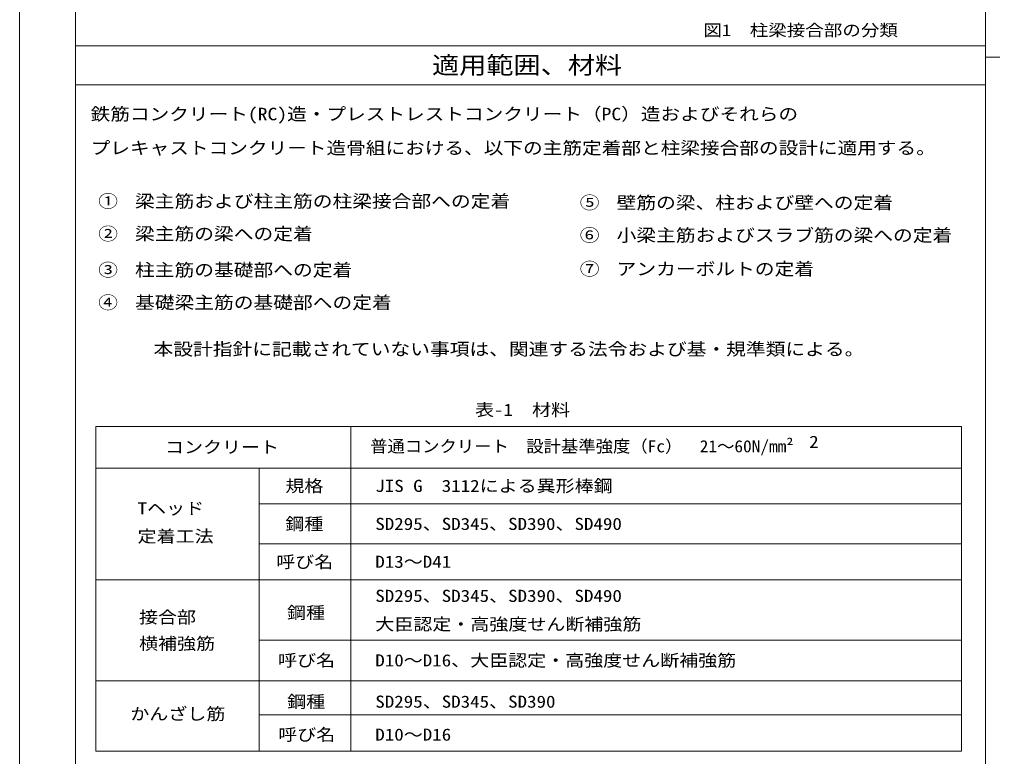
# Model space of a CAD drawing. Units: millimetres, scale not verified. Extents: x -890 to 863, y -296 to 296.
# Drawn here: x 38.4 to 244.5, y -43.8 to 112.2 of the extents above; entities that cross this region are included whole.
import ezdxf
from ezdxf.enums import TextEntityAlignment as Align

# ---------------------------------------------------------------- set-up
doc = ezdxf.new("R2010")
doc.units = ezdxf.units.MM
doc.header["$LTSCALE"] = 2
doc.layers.add('0-0', color=7, linetype='Continuous', lineweight=18)
doc.layers.add('0-C__1-9__0-0_', color=7, linetype='Continuous', lineweight=18)
doc.styles.add('ＭＳ ゴシック', font='')
doc.styles.get('ＭＳ ゴシック').set_extended_font_data('MS Gothic')

msp = doc.modelspace()

# ---------------------------------------------------------------- linework, layer by layer
at = {"layer": '0-C__1-9__0-0_'}
for p, q in [((50.268, 272.233), (50.268, -287.367)), ((243.042, 248.233), (243.042, -287.367)), ((50.268, 106.666), (243.042, 106.666)), ((449.52, 104.275), (243.042, 104.275)), ((50.268, 98.419), (243.042, 98.419)), ((54.628, 26.039), (54.628, -42.666)), ((54.628, 26.039), (237.941, 26.039)), ((59.892, 26.039), (230.046, 26.039)), ((108.613, 26.039), (108.613, -42.666)), ((237.941, 26.039), (237.941, -42.666)), ((54.628, 17.208), (237.941, 17.208)), ((59.892, 17.208), (230.046, 17.208)), ((89.179, 17.208), (89.179, -42.666)), ((237.941, 9.648), (89.179, 9.648)), ((237.941, 1.225), (89.179, 1.225)), ((90.572, 1.225), (230.046, 1.225)), ((54.628, -6.401), (237.941, -6.401)), ((59.892, -6.401), (230.046, -6.401)), ((237.941, -19.187), (89.179, -19.187)), ((90.572, -19.187), (230.046, -19.187)), ((54.628, -27.819), (237.941, -27.819)), ((59.892, -27.819), (230.046, -27.819)), ((237.941, -35.034), (89.179, -35.034)), ((54.628, -42.666), (237.941, -42.666)), ((59.892, -42.666), (230.046, -42.666))]:
    msp.add_line(p, q, dxfattribs=at)
msp.add_lwpolyline([(38.432, 284.683), (862.614, 284.683), (862.614, -296.433), (38.432, -296.433)], close=True, dxfattribs=at)

# ---------------------------------------------------------------- texts
at = {"layer": '0-0', "style": 'ＭＳ ゴシック', "width": 1.15}
msp.add_text('2', height=2.566, dxfattribs=at).set_placement((205.698, 20.755), align=Align.BOTTOM_LEFT)
at = {"layer": '0-C__1-9__0-0_', "style": 'ＭＳ ゴシック'}
for s, height, width, p in [('図1\u3000柱梁接合部の分類', 2.501, 1.15, (183.291, 107.948)), ('適用範囲、材料', 3.666, 1.15, (125.812, 99.61)), ('鉄筋コンクリート(RC)造・プレストレストコンクリート（PC）造およびそれらの', 2.654, 1.15, (53.501, 90.08)), ('プレキャストコンクリート造骨組における、以下の主筋定着部と柱梁接合部の設計に適用する。', 2.654, 1.15, (53.501, 82.897)), ('①', 2.666, 1.15, (55.104, 71.615)), ('梁主筋および柱主筋の柱梁接合部への定着', 2.666, 1.15, (62.908, 71.615)), ('⑤', 2.666, 1.15, (157.094, 71.308)), ('壁筋の梁、柱および壁への定着', 2.666, 1.15, (164.898, 71.308)), ('②', 2.666, 1.15, (55.104, 64.717)), ('梁主筋の梁への定着', 2.666, 1.15, (62.908, 64.717)), ('⑥', 2.666, 1.15, (157.094, 64.41)), ('小梁主筋およびスラブ筋の梁への定着', 2.666, 1.15, (164.898, 64.41)), ('③', 2.666, 1.15, (55.104, 57.064)), ('柱主筋の基礎部への定着', 2.666, 1.15, (62.908, 57.064)), ('⑦', 2.666, 1.15, (157.094, 57.277)), ('アンカーボルトの定着', 2.666, 1.15, (164.898, 57.277)), ('④', 2.666, 1.15, (55.104, 50.166)), ('基礎梁主筋の基礎部への定着', 2.666, 1.15, (62.908, 50.166)), ('本設計指針に記載されていない事項は、関連する法令および基・規準類による。', 2.666, 1.15, (66.829, 40.299)), ('表-1\u3000材料', 2.566, 1.15, (134.919, 27.527)), ('コンクリート', 2.566, 1.15, (69.256, 19.634)), ('普通コンクリート\u3000設計基準強度（Fc）\u300021～60N/mm²', 2.566, 1.05, (112.692, 19.808)), ('規格', 2.566, 1.15, (94.741, 11.412)), ('JIS G\u30003112による異形棒鋼', 2.566, 1.15, (113.797, 11.419)), ('Tヘッド', 2.566, 1.15, (63.452, 6.657)), ('鋼種', 2.566, 1.15, (94.741, 3.373)), ('SD295、SD345、SD390、SD490', 2.566, 1.15, (113.797, 3.369)), ('定着工法', 2.566, 1.15, (63.452, 0.744)), ('呼び名', 2.566, 1.15, (92.823, -4.669)), ('D13～D41', 2.566, 1.15, (113.797, -4.642)), ('SD295、SD345、SD390、SD490', 2.566, 1.15, (113.797, -11.865)), ('鋼種', 2.566, 1.15, (95.099, -15.419)), ('接合部', 2.566, 1.15, (63.753, -16.388)), ('大臣認定・高強度せん断補強筋', 2.566, 1.15, (113.797, -17.865)), ('横補強筋', 2.566, 1.15, (63.753, -21.958)), ('呼び名', 2.566, 1.15, (93.202, -25.523)), ('D10～D16、大臣認定・高強度せん断補強筋', 2.566, 1.15, (113.797, -25.523)), ('鋼種', 2.566, 1.15, (95.13, -34.265)), ('SD295、SD345、SD390', 2.566, 1.15, (113.797, -34.265)), ('かんざし筋', 2.566, 1.15, (61.908, -36.845)), ('呼び名', 2.566, 1.15, (93.233, -41.242)), ('D10～D16', 2.566, 1.15, (113.797, -41.242))]:
    msp.add_text(s, height=height, dxfattribs=dict(at, width=width)).set_placement(p, align=Align.BOTTOM_LEFT)

doc.saveas('drawing.dxf')
